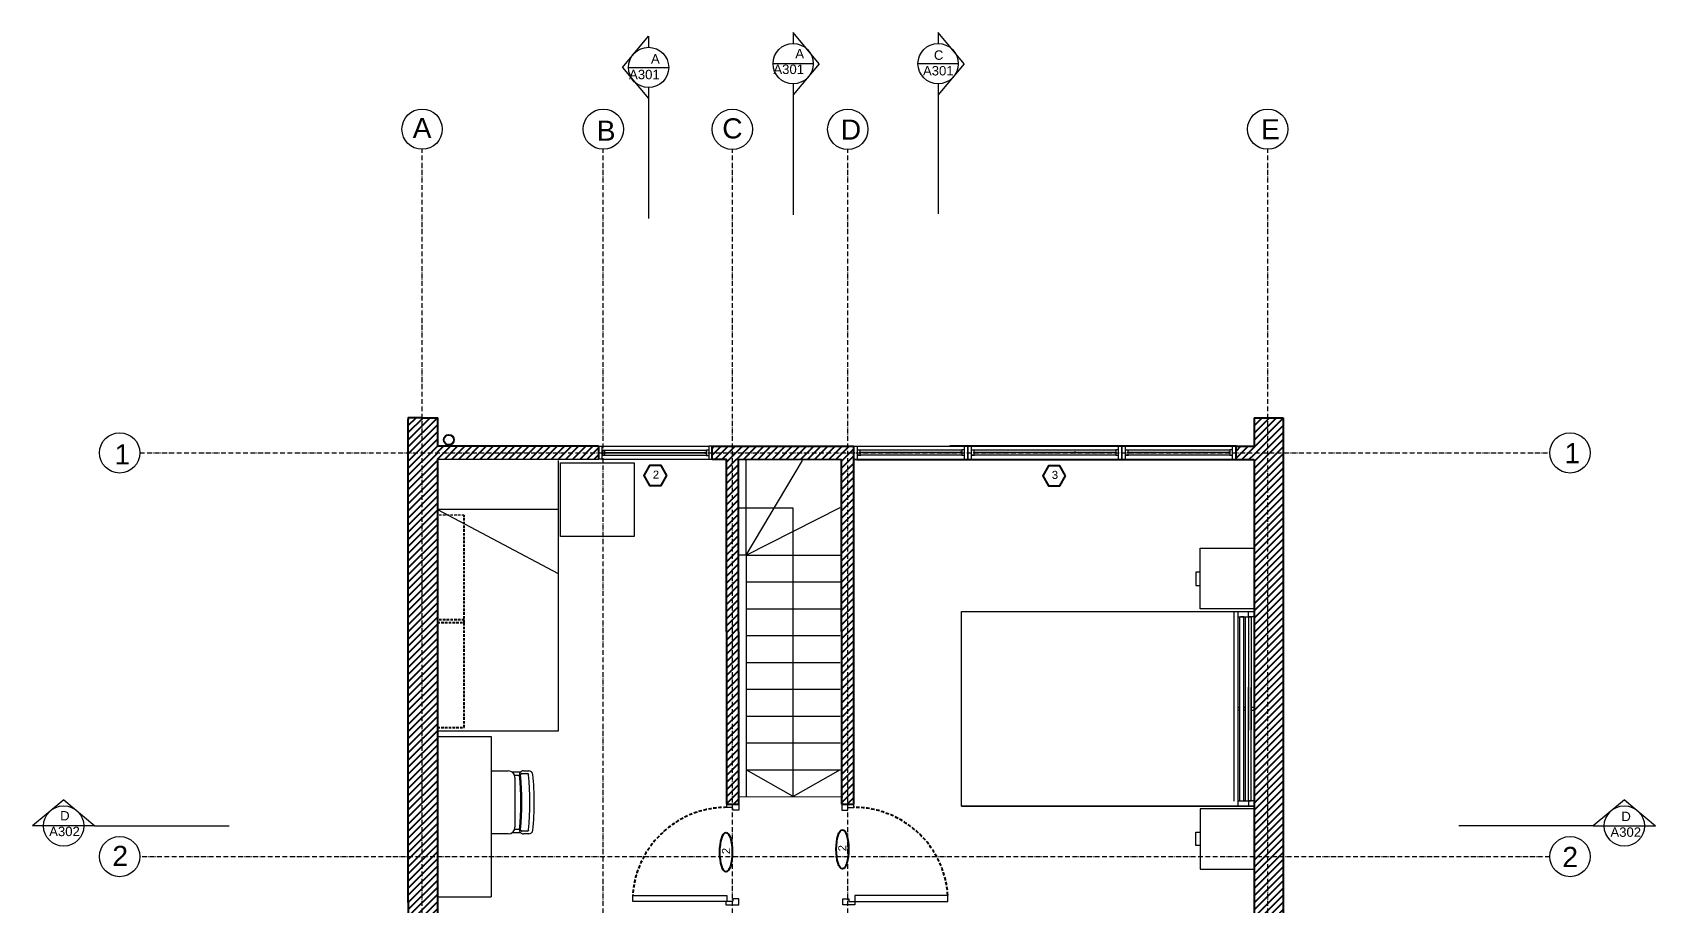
# Model space of a CAD drawing. Header units: millimetres. Extents: x 2499 to 8838, y 1331 to 6209.
# Drawn here: x 4450 to 5660, y 5510 to 6159 of the extents above; entities that cross this region are included whole.
import ezdxf

# ---------------------------------------------------------------- set-up
doc = ezdxf.new("R2010")
doc.units = ezdxf.units.MM
doc.header["$MEASUREMENT"] = 0
for name, pattern in [('ACAD_ISO10W100', [18, 12, -3, 0, -3]), ('CENTER', [2, 1.25, -0.25, 0.25, -0.25]), ('HIDDEN', [0.375, 0.25, -0.125])]:
    doc.linetypes.add(name, pattern=pattern)
doc.layers.add('ARREDI', color=8, linetype='Continuous', lineweight=18)
doc.layers.add('CAMPITURE', color=7, linetype='Continuous', lineweight=25)
for name, color, linetype in [('INFISSI', 4, 'Continuous'), ('NUMERAZIONE', 30, 'Continuous'), ('quote nuove', 2, 'Continuous'), ('STRUTTURA', 1, 'Continuous')]:
    doc.layers.add(name, color=color, linetype=linetype)
doc.styles.add('ARIAL', font='Arial.ttf')
doc.styles.get("Standard").update_dxf_attribs({"font": 'Arial.ttf'})
pattern_1 = [(45, (1417.8776, 1769.8616), (-2.6516504, 2.6516504), [])]

msp = doc.modelspace()

# ---------------------------------------------------------------- hatches: boundary and pattern name
at = {"layer": 'CAMPITURE'}
h = msp.add_hatch(dxfattribs=at)
h.set_pattern_fill('ANSI31', color=0, scale=30)
h.set_pattern_definition([(45, (1106.1497, 5440.149), (-2.6516504, 2.6516504), [])])
h.paths.add_polyline_path([(4752.1, 5872.3), (4730.4, 5872.3), (4730.4, 5120.1), (4752.1, 5120.1)])
h = msp.add_hatch(dxfattribs=at)
h.set_pattern_fill('ANSI31', color=0, scale=30)
h.set_pattern_definition(pattern_1)
h.paths.add_polyline_path([(5360.4, 5851.1), (5347, 5851.1), (5347, 5846.1), (5360.4, 5846.1)])
h.paths.add_polyline_path([(5360.4, 5846.1), (5347, 5846.1), (5347, 5841.1), (5360.4, 5841.1), (5360.4, 5841.1)])
at = {"layer": 'STRUTTURA'}
h = msp.add_hatch(dxfattribs=at)
h.set_pattern_fill('ANSI31', color=0, scale=30)
h.set_pattern_definition(pattern_1)
h.paths.add_polyline_path([(5370.6, 5440.4), (5360.4, 5440.4), (5360.4, 5353.6), (5370.6, 5353.6)])
h.paths.add_polyline_path([(5370.6, 5353.6), (5360.4, 5353.6), (5360.4, 5154.3), (5370.6, 5154.3)])
h.paths.add_polyline_path([(5382, 5353.6), (5370.6, 5353.6), (5370.6, 5154.3), (5382, 5154.3)])
h.paths.add_polyline_path([(5382, 5440.4), (5370.6, 5440.4), (5370.6, 5353.6), (5382, 5353.6)])
h.paths.add_polyline_path([(5370.6, 5154.3), (5360.4, 5154.3), (5360.4, 5120.1), (5370.6, 5120.1)])
h.paths.add_polyline_path([(5382, 5154.3), (5370.6, 5154.3), (5370.6, 5120.1), (5382, 5120.1)])
h.paths.add_polyline_path([(5370.6, 5483.7), (5360.4, 5483.7), (5360.4, 5440.4), (5370.6, 5440.4)])
h.paths.add_polyline_path([(5382, 5483.7), (5370.6, 5483.7), (5370.6, 5440.4), (5382, 5440.4)])
h.paths.add_polyline_path([(5382, 5545.2), (5370.6, 5545.2), (5370.6, 5483.7), (5382, 5483.7)])
h.paths.add_polyline_path([(5370.6, 5545.2), (5360.4, 5545.2), (5360.4, 5483.7), (5370.6, 5483.7)])
h.paths.add_polyline_path([(5370.6, 5846.1), (5360.4, 5846.1), (5360.4, 5545.2), (5370.6, 5545.2)])
h.paths.add_polyline_path([(5382, 5846.1), (5370.6, 5846.1), (5370.6, 5545.2), (5382, 5545.2)])
h.paths.add_polyline_path([(5370.6, 5872.3), (5360.4, 5872.3), (5360.4, 5846.1), (5370.6, 5846.1)])
h.paths.add_polyline_path([(5382, 5872.3), (5370.6, 5872.3), (5370.6, 5846.1), (5382, 5846.1)])
h = msp.add_hatch(dxfattribs=at)
h.set_pattern_fill('ANSI31', color=0, scale=30)
h.set_pattern_definition(pattern_1)
h.paths.add_polyline_path([(4872.1, 5851), (4752.1, 5851), (4752.1, 5846.1), (4872.1, 5846.1)])
h.paths.add_polyline_path([(4872.1, 5846.1), (4752.1, 5846.1), (4752.1, 5841.4), (4872.1, 5841.4)])
h.paths.add_polyline_path([(5062.3, 5851.1), (4971.8, 5851), (4971.8, 5846.1), (5062.3, 5846.1)])
h.paths.add_polyline_path([(5062.3, 5846.1), (4971.8, 5846.1), (4971.8, 5841.3), (5062.3, 5841.1)])
h.paths.add_polyline_path([(4971.8, 5846.1), (4956.8, 5846.1), (4956.8, 5841.4), (4971.8, 5841.3)])
h.paths.add_polyline_path([(4971.8, 5851), (4956.8, 5851), (4956.8, 5846.1), (4971.8, 5846.1)])
h = msp.add_hatch(dxfattribs=at)
h.set_pattern_fill('ANSI31', color=0, scale=30)
h.set_pattern_definition(pattern_1)
h.paths.add_polyline_path([(4971.8, 5841.3), (4967.4, 5841.3), (4967.6, 5584.4), (4971.8, 5584.4)])
h.paths.add_polyline_path([(4976.4, 5841.3), (4971.8, 5841.3), (4971.8, 5584.4), (4976.6, 5584.4)])
h = msp.add_hatch(dxfattribs=at)
h.set_pattern_fill('ANSI31', color=0, scale=30)
h.set_pattern_definition(pattern_1)
h.paths.add_polyline_path([(5057.8, 5841.1), (5053.1, 5841.1), (5053.3, 5584.4), (5057.8, 5584.4)])
h.paths.add_polyline_path([(5062.3, 5841.1), (5057.8, 5841.1), (5057.8, 5584.4), (5062.3, 5584.4)])

# ---------------------------------------------------------------- linework, layer by layer
at = {"layer": 'ARREDI', "lineweight": 0}
for p, q in [((4842.1, 5840.4), (4842.1, 5638.8)), ((4843.7, 5787.3), (4843.7, 5838.7)), ((4843.7, 5838.7), (4898.7, 5838.7)), ((4843.7, 5783.7), (4843.7, 5838.7)), ((4898.7, 5838.7), (4898.7, 5783.7)), ((4898.7, 5783.7), (4843.7, 5783.7)), ((4752.1, 5634.8), (4792.1, 5634.8)), ((4792.1, 5634.8), (4792.1, 5515.2)), ((4752.1, 5515.2), (4792.1, 5515.2))]:
    msp.add_line(p, q, dxfattribs=at)
at = {"layer": 'ARREDI'}
for p, q in [((4842.1, 5838.8), (4842.1, 5803.8)), ((4842.1, 5803.8), (4752.1, 5803.8)), ((4752.1, 5803.8), (4842.1, 5756.2)), ((5017.1, 5805), (4976.6, 5805)), ((4982.1, 5770), (4982.1, 5710)), ((5320.4, 5757.3), (5317.1, 5757.3)), ((5317.1, 5757.3), (5317.1, 5747.3)), ((5317.1, 5747.3), (5320.4, 5747.3)), ((5142.4, 5727.9), (5360.4, 5727.9)), ((5142.4, 5582.9), (5142.4, 5727.9)), ((5345.4, 5727.9), (5345.4, 5586.7)), ((5348.4, 5727.9), (5348.4, 5582.9)), ((5348.4, 5727.9), (5348.4, 5723.9)), ((5348.4, 5723.9), (5352.4, 5723.9)), ((5349.5, 5723.9), (5349.5, 5586.9)), ((5352.9, 5723.9), (5350.4, 5723.9)), ((5352.4, 5723.9), (5356.4, 5723.9)), ((5352.9, 5586.9), (5352.9, 5723.9)), ((5353.7, 5723.9), (5353.7, 5586.9)), ((5356.4, 5723.9), (5356.4, 5727.9)), ((5360.4, 5723.9), (5356.4, 5723.9)), ((5356.4, 5723.9), (5358.4, 5723.9)), ((5356.4, 5723.9), (5356.4, 5639.4)), ((5358.4, 5723.9), (5358.4, 5639.7)), ((4982.1, 5710), (4982.1, 5590)), ((5356.4, 5586.9), (5356.4, 5671.5)), ((5358.4, 5586.9), (5358.4, 5671.2)), ((5349.5, 5656.4), (5348.4, 5656.4)), ((5349.5, 5654.4), (5348.4, 5654.4)), ((5353.7, 5656.4), (5352.9, 5656.4)), ((5353.7, 5654.4), (5352.9, 5654.4)), ((5356.4, 5655.4), (5356.4, 5656.4)), ((5358.4, 5656.4), (5358.4, 5654.4)), ((5360.4, 5656.4), (5358.4, 5656.4)), ((5358.4, 5656.4), (5358.4, 5654.4)), ((5358.4, 5654.4), (5360.4, 5654.4)), ((4842, 5638.8), (4752.1, 5638.8)), ((4792.1, 5609.2), (4804.9, 5609.2)), ((4814.1, 5608.3), (4807.8, 5608.3)), ((4813.3, 5605.8), (4809.7, 5605.8)), ((4809.9, 5604.2), (4809.9, 5567.2)), ((4815.1, 5607.2), (4819.1, 5607.2)), ((4816.2, 5609.2), (4820.2, 5609.2)), ((4977.1, 5590), (5054.1, 5589.8)), ((5348.4, 5586.9), (5356.4, 5586.9)), ((5354.4, 5586.9), (5352.9, 5586.9)), ((5360.4, 5586.9), (5356.4, 5586.9)), ((5356.4, 5586.9), (5356.4, 5582.9)), ((5356.4, 5586.9), (5358.4, 5586.9)), ((5360.4, 5582.9), (5142.4, 5582.9)), ((5142.4, 5582.9), (5360.4, 5582.9)), ((5356.4, 5582.9), (5360.4, 5582.9)), ((4804.9, 5562.2), (4792.1, 5562.2)), ((4814.1, 5563), (4807.8, 5563)), ((4813.3, 5565.5), (4809.7, 5565.5)), ((4819.1, 5564.2), (4815.1, 5564.2)), ((4820.2, 5562.2), (4816.2, 5562.2)), ((5317.1, 5563.6), (5320.4, 5563.6)), ((5317.1, 5553.6), (5317.1, 5563.6)), ((5320.4, 5553.6), (5317.1, 5553.6))]:
    msp.add_line(p, q, dxfattribs=at)
at = {"layer": 'ARREDI', "linetype": 'HIDDEN', "lineweight": 0, "ltscale": 7.5}
msp.add_line((4772.1, 5799.8), (4752.1, 5799.8), dxfattribs=at)
at = {"layer": 'ARREDI', "linetype": 'HIDDEN', "lineweight": -2, "ltscale": 7.5}
for p, q in [((4772.1, 5719.8), (4772.1, 5799.8)), ((4772.1, 5721.6), (4752.1, 5721.6)), ((4752.1, 5719.8), (4772.1, 5719.8)), ((4772.1, 5641.6), (4772.1, 5721.6)), ((4752.1, 5641.6), (4772.1, 5641.6))]:
    msp.add_line(p, q, dxfattribs=at)
at = {"layer": 'ARREDI'}
for points in [[(4982.1, 5770), (4982.1, 5840.4)], [(4982.1, 5770), (5024, 5840.4)], [(4982.1, 5770), (5052.1, 5805.5)], [(5017.1, 5590), (5017.1, 5805)], [(4982.1, 5770), (4977.1, 5770)], [(4982.1, 5770), (5052.1, 5770)], [(4982.1, 5750), (5052.1, 5750)], [(4982.1, 5730), (5052.1, 5730)], [(4982.1, 5710), (5052.1, 5710)], [(4982.1, 5690), (5052.1, 5690)], [(4982.1, 5670), (5052.1, 5670)], [(4982.1, 5650), (5052.1, 5650)], [(4982.1, 5630), (5052.1, 5630)], [(4982.1, 5610), (5052.1, 5610)], [(5052.1, 5610), (5017.1, 5590), (4982.1, 5610)]]:
    msp.add_lwpolyline(points, dxfattribs=at)
for points in [[(5320.4, 5730), (5320.4, 5775), (5360.4, 5775), (5360.4, 5730)], [(5320.4, 5580.9), (5320.4, 5535.9), (5360.4, 5535.9), (5360.4, 5580.9)]]:
    msp.add_lwpolyline(points, close=True, dxfattribs=at)
for centre, radius, start, end in [((4804.9, 5604.2), 5, 0, 90), ((4816.2, 5606.2), 3, 90, 185.6473), ((4608.9, 5585.7), 205.3, 354.3527, 5.6473), ((4815.1, 5606.2), 1, 90, 185.6473), ((4607.8, 5585.7), 207.3, 354.3527, 5.6473), ((4819.1, 5606.2), 1, 5.5406, 90), ((4607.7, 5585.7), 213.3, 354.4594, 5.5406), ((4820.2, 5606.2), 3, 5.5406, 90), ((4608.9, 5585.7), 215.3, 354.4594, 5.5406), ((4804.9, 5567.2), 5, 270, 0), ((4816.2, 5565.2), 3, 174.3527, 270), ((4815.1, 5565.2), 1, 174.3527, 270), ((4819.1, 5565.2), 1, 270, 354.4594), ((4820.2, 5565.2), 3, 270, 354.4594)]:
    msp.add_arc(centre, radius, start, end, dxfattribs=at)
at = {"layer": 'INFISSI', "color": 4, "lineweight": 0}
for p, q in [((4874.6, 5851), (4954.3, 5851)), ((4874.6, 5848.2), (4876.6, 5848.2)), ((4876.6, 5844.2), (4874.6, 5844.2)), ((4874.6, 5841.4), (4954.3, 5841.4)), ((4876.6, 5848.2), (4876.6, 5844.2)), ((4876.6, 5848.2), (4952.6, 5848.2)), ((4876.6, 5845.9), (4876.6, 5846.4)), ((4876.6, 5846.4), (4952.6, 5846.4)), ((4952.6, 5845.9), (4876.6, 5845.9)), ((4952.6, 5844.2), (4876.6, 5844.2)), ((4952.6, 5846.4), (4951.4, 5846.4)), ((4951.4, 5845.9), (4952.6, 5845.9)), ((4954.3, 5848.2), (4952.6, 5848.2)), ((4952.6, 5848.2), (4952.6, 5844.2)), ((4952.6, 5848.2), (4952.6, 5844.2)), ((4952.6, 5846.2), (4952.6, 5846.4)), ((4952.6, 5844.2), (4954.3, 5844.2)), ((5064.8, 5848.3), (5066.8, 5848.3)), ((5064.8, 5846.3), (5064.8, 5844.3)), ((5066.8, 5844.3), (5064.8, 5844.3)), ((5064.8, 5844.3), (5067.4, 5844.3)), ((5066.8, 5848.3), (5066.8, 5844.3)), ((5066.8, 5848.3), (5142.8, 5848.3)), ((5066.8, 5846.1), (5066.8, 5846.6)), ((5066.8, 5846.6), (5142.8, 5846.6)), ((5142.8, 5846.1), (5066.8, 5846.1)), ((5142.8, 5844.3), (5066.8, 5844.3)), ((5142.8, 5846.6), (5141.6, 5846.6)), ((5141.6, 5846.1), (5142.8, 5846.1)), ((5144.8, 5848.3), (5142.8, 5848.3)), ((5142.8, 5848.3), (5142.8, 5844.3)), ((5142.8, 5848.3), (5142.8, 5844.3)), ((5142.8, 5846.3), (5142.8, 5846.6)), ((5142.8, 5844.3), (5144.8, 5844.3)), ((5144.8, 5846.3), (5144.8, 5848.3)), ((5149.7, 5848.3), (5151.7, 5848.3)), ((5149.7, 5846.3), (5149.7, 5844.3)), ((5149.7, 5844.3), (5152.1, 5844.3)), ((5151.7, 5844.3), (5149.7, 5844.3)), ((5151.7, 5848.3), (5151.7, 5844.3)), ((5151.7, 5848.3), (5257.5, 5848.3)), ((5151.7, 5846.1), (5151.7, 5846.6)), ((5151.7, 5846.6), (5257.5, 5846.6)), ((5257.5, 5846.1), (5151.7, 5846.1)), ((5257.5, 5844.3), (5151.7, 5844.3)), ((5227.7, 5846.6), (5226.5, 5846.6)), ((5226.5, 5846.1), (5227.7, 5846.1)), ((5259.5, 5848.3), (5257.5, 5848.3)), ((5257.5, 5848.3), (5257.5, 5844.3)), ((5257.5, 5844.3), (5259.5, 5844.3)), ((5259.5, 5846.3), (5259.5, 5848.3)), ((5264.5, 5848.3), (5266.5, 5848.3)), ((5264.5, 5846.3), (5264.5, 5844.3)), ((5266.5, 5844.3), (5264.5, 5844.3)), ((5264.5, 5844.3), (5267, 5844.3)), ((5266.5, 5848.3), (5266.5, 5844.3)), ((5266.5, 5848.3), (5342.5, 5848.3)), ((5266.5, 5846.1), (5266.5, 5846.6)), ((5266.5, 5846.6), (5342.5, 5846.6)), ((5342.5, 5846.1), (5266.5, 5846.1)), ((5342.5, 5844.3), (5266.5, 5844.3)), ((5342.5, 5846.6), (5341.3, 5846.6)), ((5341.3, 5846.1), (5342.5, 5846.1)), ((5344.5, 5848.3), (5342.5, 5848.3)), ((5342.5, 5848.3), (5342.5, 5844.3)), ((5342.5, 5848.3), (5342.5, 5844.3)), ((5342.5, 5846.3), (5342.5, 5846.6)), ((5342.5, 5844.3), (5344.5, 5844.3)), ((5344.5, 5846.3), (5344.5, 5848.3))]:
    msp.add_line(p, q, dxfattribs=at)
at = {"layer": 'INFISSI', "color": 4, "linetype": 'ByBlock', "lineweight": 0}
for p, q in [((5062.3, 5851.1), (5147.3, 5851.1)), ((5062.3, 5841.1), (5147.3, 5841.1)), ((5149.7, 5851.1), (5262, 5851.1)), ((5149.7, 5841.1), (5262, 5841.1)), ((5163.1, 5851.1), (5248.1, 5851.1)), ((5163.1, 5841.1), (5248.1, 5841.1)), ((5262, 5851.1), (5347, 5851.1)), ((5262, 5841.1), (5347, 5841.1))]:
    msp.add_line(p, q, dxfattribs=at)
at = {"layer": 'INFISSI', "linetype": 'ByBlock'}
msp.add_line((5064.5, 5841.1), (5347, 5841.1), dxfattribs=at)
at = {"layer": 'INFISSI', "color": 4, "lineweight": 0}
for points in [[(4872.1, 5851), (4874.6, 5851), (4874.6, 5841.4), (4872.1, 5841.4)], [(4956.8, 5851), (4954.3, 5851), (4954.3, 5841.4), (4956.8, 5841.4)]]:
    msp.add_lwpolyline(points, close=True, dxfattribs=at)
at = {"layer": 'INFISSI', "color": 4, "linetype": 'ByBlock', "lineweight": 0}
for points in [[(5062.3, 5851.1), (5064.8, 5851.1), (5064.8, 5841.1), (5062.3, 5841.1)], [(5144.8, 5851.1), (5147.2, 5851.1), (5147.2, 5841.1), (5144.8, 5841.1)], [(5147.2, 5851.1), (5149.7, 5851.1), (5149.7, 5841.1), (5147.2, 5841.1)], [(5259.5, 5851.1), (5262, 5851.1), (5262, 5841.1), (5259.5, 5841.1)], [(5262, 5851.1), (5264.5, 5851.1), (5264.5, 5841.1), (5262, 5841.1)], [(5344.5, 5851.1), (5347, 5851.1), (5347, 5841.1), (5344.5, 5841.1)]]:
    msp.add_lwpolyline(points, close=True, dxfattribs=at)
at = {"layer": 'INFISSI', "linetype": 'ByBlock'}
msp.add_lwpolyline([(5138.2, 5841.1), (5347, 5841.1), (5347, 5851.1), (5133.7, 5851.1)], dxfattribs=at)
at = {"layer": 'INFISSI', "color": 4, "linetype": 'CENTER', "lineweight": 0}
for points in [[(4967.6, 5581.9), (4967.6, 5584.4), (4976.6, 5584.4), (4976.6, 5579.9), (4972.1, 5579.9), (4972.1, 5581.9), (4967.6, 5581.9)], [(5062.3, 5581.9), (5062.3, 5584.4), (5053.3, 5584.4), (5053.3, 5579.9), (5057.8, 5579.9), (5057.8, 5581.9), (5062.3, 5581.9)], [(4967, 5511.9), (4967, 5509.4), (4976.6, 5509.4), (4976.6, 5513.9), (4972.1, 5513.9), (4972.1, 5511.9), (4967.6, 5511.9)], [(5063.1, 5511.9), (5063.1, 5509.4), (5054.1, 5509.4), (5054.1, 5513.9), (5058.6, 5513.9), (5058.6, 5511.9), (5063.1, 5511.9)]]:
    msp.add_lwpolyline(points, dxfattribs=at)
at = {"layer": 'INFISSI', "color": 4, "linetype": 'Continuous', "lineweight": 0}
for points in [[(4897.6, 5516.4), (4967.6, 5516.4), (4967.6, 5511.9), (4897.6, 5511.9), (4897.6, 5516.4)], [(5132.3, 5516.4), (5063.1, 5516.4), (5063.1, 5511.9), (5132.3, 5511.9), (5132.3, 5516.4)]]:
    msp.add_lwpolyline(points, dxfattribs=at)
at = {"layer": 'INFISSI', "color": 4, "linetype": 'HIDDEN', "lineweight": -2, "ltscale": 10}
for centre, start, end in [((4967.7, 5511.7), 90.0864, 176.1093), ((5062.2, 5511.7), 3.8907, 89.9136)]:
    msp.add_arc(centre, 70.3, start, end, dxfattribs=at)
at = {"layer": 'NUMERAZIONE', "lineweight": 0}
for p, q in [((4890, 6133.3), (4909.4, 6156.6)), ((4909.4, 6156.6), (4909.4, 6148.3)), ((5036.4, 6136.1), (5017.1, 6159.4)), ((5017.1, 6159.4), (5017.1, 6151.1)), ((5144.5, 6136.1), (5125.1, 6159.4)), ((5125.1, 6159.4), (5125.1, 6151.1)), ((4890, 6133.3), (4909.4, 6110.1)), ((4894.5, 6133.3), (4924.4, 6133.3)), ((5032, 6136.1), (5002.1, 6136.1)), ((5036.4, 6136.1), (5017.1, 6112.9)), ((5140, 6136.1), (5110.1, 6136.1)), ((5144.5, 6136.1), (5125.1, 6112.9)), ((4909.4, 6118.4), (4909.4, 6110.1)), ((5017.1, 6121.2), (5017.1, 6112.9)), ((5125.1, 6121.2), (5125, 6024.1)), ((4909.4, 6110.1), (4909.4, 6020.8)), ((5017.1, 6112.9), (5017.1, 6023.6)), ((4473.7, 5587.5), (4450.5, 5568.1)), ((4473.7, 5587.5), (4496.9, 5568.1)), ((5636.3, 5587.5), (5613, 5568.1)), ((5636.3, 5587.5), (5659.5, 5568.1)), ((4496.9, 5568.1), (4450.5, 5568.1)), ((4496.9, 5568.1), (4596.9, 5568.1)), ((5613, 5568.1), (5513, 5568.1)), ((5613, 5568.1), (5659.5, 5568.1))]:
    msp.add_line(p, q, dxfattribs=at)
at = {"layer": 'NUMERAZIONE'}
for points in [[(4922.9, 5829.3), (4918.7, 5836.7), (4910.1, 5836.7), (4905.8, 5829.3), (4910.1, 5821.9), (4918.7, 5821.9)], [(5220.1, 5829), (5215.8, 5836.4), (5207.3, 5836.4), (5203, 5829), (5207.3, 5821.6), (5215.8, 5821.6)]]:
    msp.add_lwpolyline(points, close=True, dxfattribs=at)
at = {"layer": 'NUMERAZIONE', "lineweight": 0}
for centre in [(4909.4, 6133.3), (5017.1, 6136.1), (5125.1, 6136.1), (4473.7, 5568.1), (5636.3, 5568.1)]:
    msp.add_circle(centre, 15, dxfattribs=at)
at = {"layer": 'NUMERAZIONE'}
for centre in [(4967.1, 5548.6), (5053.8, 5550.7)]:
    msp.add_ellipse(centre, major_axis=(0, 14.6), ratio=0.314087, dxfattribs=at)
at = {"layer": 'quote nuove', "color": 253, "linetype": 'ACAD_ISO10W100', "lineweight": 0, "ltscale": 0.3}
for p, q in [((4740.7, 4920.1), (4740.7, 6072.3)), ((4875.7, 4920.1), (4875.7, 6072.3)), ((4971.8, 4920.1), (4971.8, 6072.3)), ((5057.8, 4920.1), (5057.8, 6072.3)), ((5370.6, 4920.1), (5370.6, 6072.3)), ((4530.4, 5846.1), (5580.8, 5846.1)), ((5580.8, 5545.2), (4530.4, 5545.2))]:
    msp.add_line(p, q, dxfattribs=at)
at = {"layer": 'quote nuove', "color": 253, "lineweight": 0}
for centre in [(4740.7, 6087.3), (4875.7, 6087.3), (4971.8, 6087.2), (5057.8, 6087.2), (5370.6, 6087.3), (4515.4, 5846.1), (5595.8, 5846.1), (4515.4, 5545.3), (5595.8, 5545.3)]:
    msp.add_circle(centre, 15, dxfattribs=at)
at = {"layer": 'STRUTTURA'}
for p, q in [((4752.1, 5872.3), (4752.1, 5851)), ((5360.4, 5872.3), (5360.4, 5851.1)), ((5360.4, 5872.3), (5382, 5872.3)), ((5382, 5872.3), (5382, 5120.1)), ((4872.1, 5851), (4752.1, 5851)), ((4752.1, 5841.4), (4752.1, 5774.8)), ((4872.1, 5851), (4872.1, 5841.4)), ((4956.8, 5851), (5062.3, 5851.1)), ((4956.8, 5841.4), (4956.8, 5851)), ((4956.8, 5841.4), (4967.4, 5841.3)), ((4967.6, 5584.4), (4967.4, 5841.3)), ((4976.4, 5841.3), (5053.1, 5841.1)), ((4976.6, 5584.4), (4976.4, 5841.3)), ((5053.3, 5584.4), (5053.1, 5841.1)), ((5062.3, 5584.4), (5062.3, 5851.1)), ((5347, 5841.1), (5347, 5851.1)), ((5360.4, 5841.1), (5360.4, 5445.2)), ((5382, 5840.4), (5382, 5750.4)), ((4752.1, 5774.8), (4752.1, 5445.2)), ((5382, 5705.4), (5382, 5505.4)), ((4967.6, 5584.4), (4976.6, 5584.4)), ((5054.3, 5584.4), (5053.3, 5584.4)), ((5053.3, 5584.4), (5062.3, 5584.4))]:
    msp.add_line(p, q, dxfattribs=at)
at = {"layer": 'STRUTTURA', "lineweight": 0}
msp.add_line((4752.1, 5841.4), (4872.1, 5841.4), dxfattribs=at)
at = {"layer": 'STRUTTURA', "linetype": 'ByBlock', "lineweight": -2}
for p, q in [((5347, 5851.1), (5360.4, 5851.1)), ((5347, 5841.1), (5360.4, 5841.1))]:
    msp.add_line(p, q, dxfattribs=at)
at = {"layer": 'STRUTTURA'}
for points in [[(4740.7, 5872.3), (4730.4, 5872.3), (4730.4, 5871.2), (4730.4, 5871.2)], [(4730.4, 5511.2), (4730.4, 5871.2)], [(4731.6, 5871.2), (4731.6, 5871.2)], [(4740.7, 5872.3), (4752.1, 5872.3), (4752.1, 5871.2)], [(4730.4, 5511.2), (4730.4, 5511.2), (4730.4, 5391.2)]]:
    msp.add_lwpolyline(points, dxfattribs=at)
at = {"layer": 'STRUTTURA', "ltscale": 0.05}
msp.add_circle((4760.7, 5855.8), 3.75, dxfattribs=at)

# ---------------------------------------------------------------- texts
at = {"layer": 'NUMERAZIONE', "lineweight": 0, "char_height": 7}
for s, insert, attachment_point in [('   A      \\PA301', (4917.7, 6143.2), 3), ('   A      \\PA301', (5025.2, 6147.1), 3), ('\\pi-7,l7;   C\\PA301', (5113.8, 6146), 1), ('   D\\PA302', (4462.9, 5579.2), 1), ('   D\\PA302', (5625.9, 5578.7), 1)]:
    msp.add_mtext_dynamic_manual_height_columns(s, width=18.82, gutter_width=12.5, heights=[0], dxfattribs=dict(at, insert=insert, attachment_point=attachment_point))
at = {"layer": 'NUMERAZIONE', "ltscale": 0.1, "char_height": 6, "attachment_point": 1}
for s, insert in [('2', (4912.6, 5832.9)), ('3', (5209.8, 5832.7))]:
    msp.add_mtext_dynamic_manual_height_columns(s, width=0.582, gutter_width=12.5, heights=[0], dxfattribs=dict(at, insert=insert))
at = {"layer": 'NUMERAZIONE', "ltscale": 0.1, "char_height": 6, "attachment_point": 1, "rotation": 90}
for insert in [(4964.1, 5547.1), (5050.7, 5549.2)]:
    msp.add_mtext_dynamic_manual_height_columns('2', width=0.582, gutter_width=12.5, heights=[0], dxfattribs=dict(at, insert=insert))
at = {"layer": 'quote nuove', "color": 253, "lineweight": 0, "char_height": 15, "attachment_point": 1}
for s, insert in [('A', (4733.7, 6095.7)), ('B', (4870.8, 6093.7)), ('D', (5052.6, 6094.5)), ('E', (5365.7, 6094.7)), ('1', (4511.6, 5852.5)), ('1', (5591.7, 5853.4)), ('2', (4510, 5553.3)), ('2', (5590.1, 5552.5))]:
    msp.add_mtext_dynamic_manual_height_columns(s, width=15.192, gutter_width=12.5, heights=[0], dxfattribs=dict(at, insert=insert))
at = {"layer": 'quote nuove', "color": 253, "lineweight": 0, "insert": (4964.3, 6095.4), "char_height": 15, "attachment_point": 1, "style": 'ARIAL'}
msp.add_mtext_dynamic_manual_height_columns('{\\fArial|b0|i0|c0|p0;C} ', width=15.192, gutter_width=12.5, heights=[0], dxfattribs=at)

doc.saveas('drawing.dxf')
